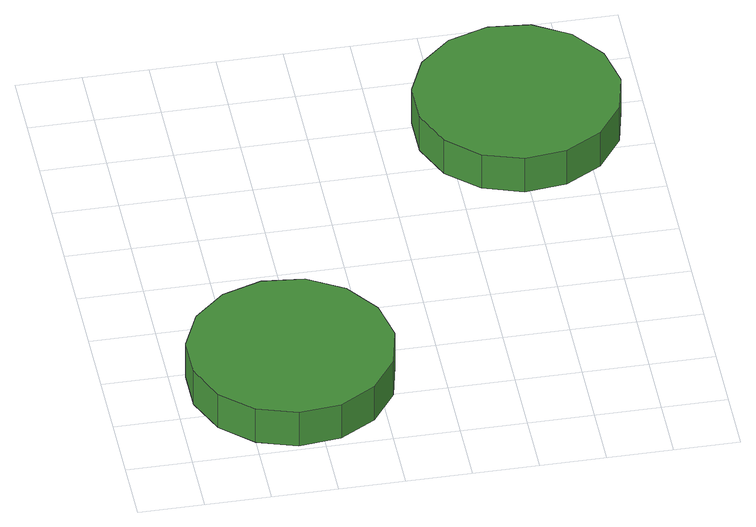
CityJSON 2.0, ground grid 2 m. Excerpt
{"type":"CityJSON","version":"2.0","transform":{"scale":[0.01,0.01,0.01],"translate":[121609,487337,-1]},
"CityObjects":{
"tree1":{"type":"SolitaryVegetationObject","attributes":{"function":"something"},"geometry":[{"type":"MultiSurface","lod":"1","boundaries":[[[0,1,2,3,4,5,6,7,8,9,10,11,12,13,14]],[[15,16,17,18,19,20,21,22,23,24,25,26,27,28,29]],[[0,29,28,1]],[[1,28,27,2]],[[2,27,26,3]],[[3,26,25,4]],[[4,25,24,5]],[[5,24,23,6]],[[6,23,22,7]],[[7,22,21,8]],[[8,21,20,9]],[[9,20,19,10]],[[10,19,18,11]],[[11,18,17,12]],[[12,17,16,13]],[[13,16,15,14]],[[14,15,29,0]]]}]},
"tree2":{"type":"SolitaryVegetationObject","attributes":{"function":"something"},"geometry":[{"type":"MultiSurface","lod":"1","boundaries":[[[30,31,32,33,34,35,36,37,38,39,40,41,42,43,44]],[[45,46,47,48,49,50,51,52,53,54,55,56,57,58,59]],[[30,59,58,31]],[[31,58,57,32]],[[32,57,56,33]],[[33,56,55,34]],[[34,55,54,35]],[[35,54,53,36]],[[36,53,52,37]],[[37,52,51,38]],[[38,51,50,39]],[[39,50,49,40]],[[40,49,48,41]],[[41,48,47,42]],[[42,47,46,43]],[[43,46,45,44]],[[44,45,59,30]]]}]}
},
"vertices":[
[661,316,199],[634,442,199],[558,546,199],[447,611,199],[318,624,199],[196,584,199],[100,498,199],[48,380,199],[48,252,199],[100,134,199],[196,48,199],[318,8,199],[447,21,199],[558,86,199],[634,190,199],[634,190,72],[558,86,72],[447,21,72],[318,8,72],[196,48,72],[100,134,72],[48,252,72],[48,380,72],[100,498,72],[196,584,72],[318,624,72],[447,611,72],[558,546,72],[634,442,72],[661,316,72],
[1526,1356,192],[1499,1482,192],[1423,1586,192],[1312,1651,192],[1184,1664,192],[1061,1624,192],[965,1538,192],[913,1420,192],[913,1292,192],[965,1174,192],[1061,1088,192],[1184,1048,192],[1312,1061,192],[1423,1126,192],[1499,1230,192],[1499,1230,65],[1423,1126,65],[1312,1061,65],[1184,1048,65],[1061,1088,65],[965,1174,65],[913,1292,65],[913,1420,65],[965,1538,65],[1061,1624,65],[1184,1664,65],[1312,1651,65],[1423,1586,65],[1499,1482,65],[1526,1356,65]
]}
